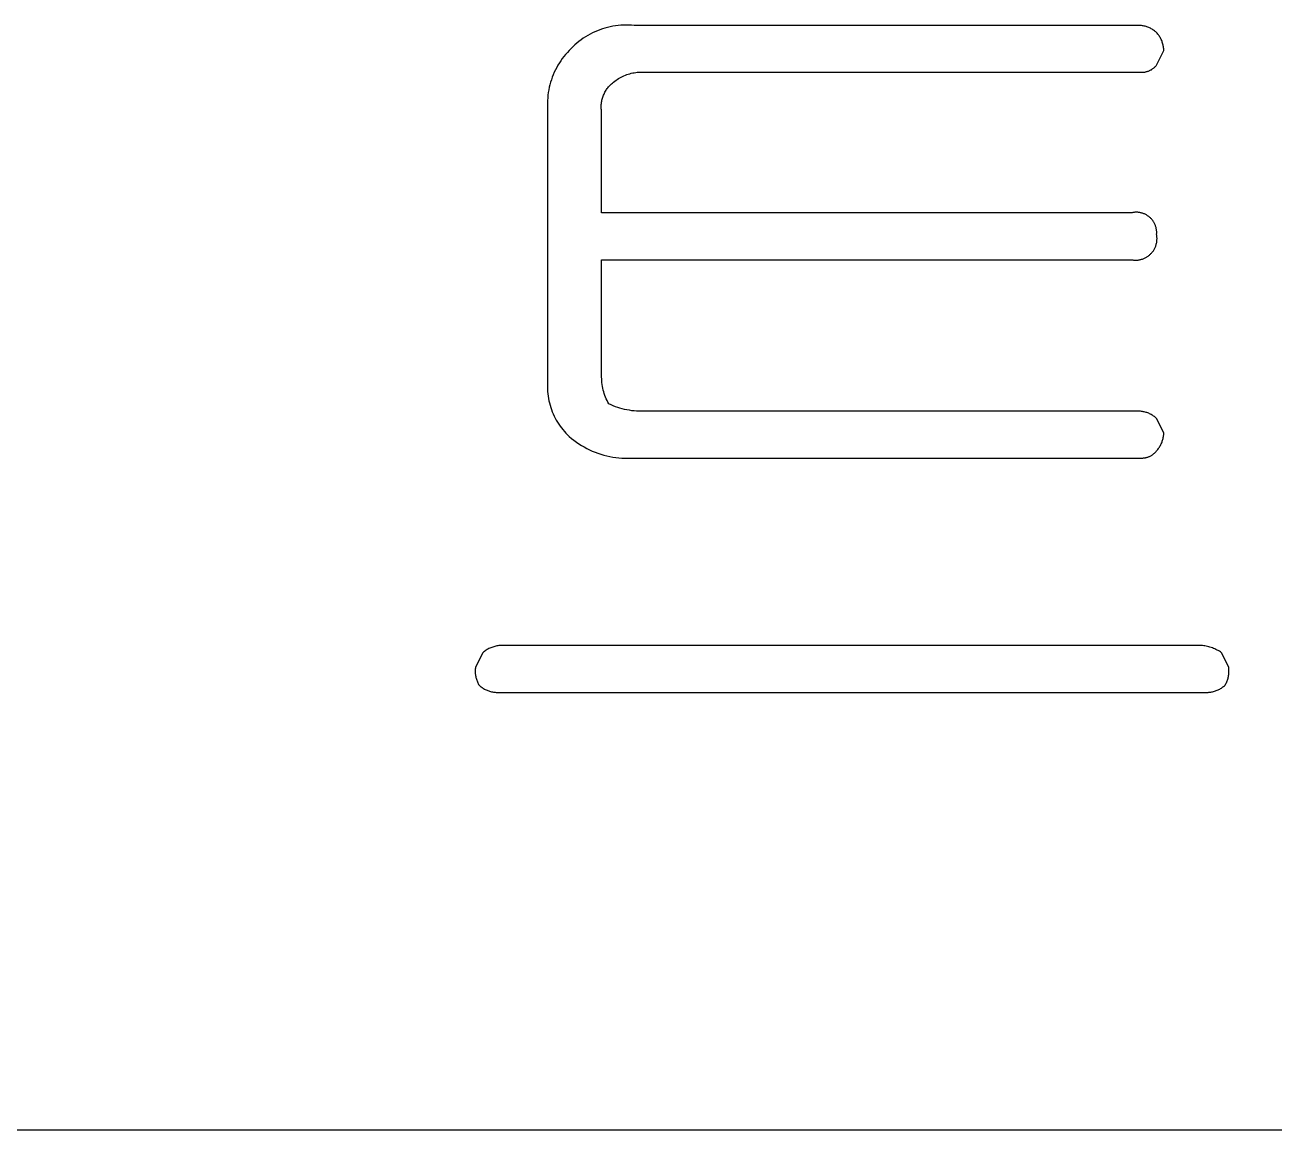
# Model space of a CAD drawing. Header units: millimetres. Extents: x 3033 to 5773, y 123 to 1487.
# Drawn here: x 4101.96 to 4126.99, y 310.35 to 332.46 of the extents above; entities that cross this region are included whole.
import ezdxf

# ---------------------------------------------------------------- set-up
doc = ezdxf.new("R2010")
doc.units = ezdxf.units.MM
doc.header["$MEASUREMENT"] = 0
doc.layers.add('TEX', color=70, linetype='Continuous')

msp = doc.modelspace()

# ---------------------------------------------------------------- linework, layer by layer
at = {"layer": 'TEX'}
for p, q in [((4113.626, 332.416), (4113.575, 332.402)), ((4113.678, 332.429), (4113.626, 332.416)), ((4113.731, 332.439), (4113.678, 332.429)), ((4113.784, 332.448), (4113.731, 332.439)), ((4113.837, 332.455), (4113.784, 332.448)), ((4113.89, 332.46), (4113.837, 332.455)), ((4113.944, 332.463), (4113.89, 332.46)), ((4113.997, 332.464), (4113.944, 332.463)), ((4114.051, 332.463), (4113.997, 332.464)), ((4114.104, 332.461), (4114.051, 332.463)), ((4114.158, 332.457), (4114.104, 332.461)), ((4124.261, 332.457), (4114.158, 332.457)), ((4124.28, 332.456), (4124.261, 332.457)), ((4124.298, 332.455), (4124.28, 332.456)), ((4124.317, 332.453), (4124.298, 332.455)), ((4124.336, 332.45), (4124.317, 332.453)), ((4124.355, 332.447), (4124.336, 332.45)), ((4124.373, 332.443), (4124.355, 332.447)), ((4124.391, 332.438), (4124.373, 332.443)), ((4124.41, 332.433), (4124.391, 332.438)), ((4124.428, 332.427), (4124.41, 332.433)), ((4124.445, 332.421), (4124.428, 332.427)), ((4124.463, 332.414), (4124.445, 332.421)), ((4124.48, 332.406), (4124.463, 332.414)), ((4113.096, 332.167), (4113.054, 332.134)), ((4113.14, 332.198), (4113.096, 332.167)), ((4113.185, 332.227), (4113.14, 332.198)), ((4113.231, 332.255), (4113.185, 332.227)), ((4113.278, 332.281), (4113.231, 332.255)), ((4113.325, 332.305), (4113.278, 332.281)), ((4113.374, 332.328), (4113.325, 332.305)), ((4113.423, 332.349), (4113.374, 332.328)), ((4113.473, 332.369), (4113.423, 332.349)), ((4113.523, 332.386), (4113.473, 332.369)), ((4113.575, 332.402), (4113.523, 332.386)), ((4124.497, 332.398), (4124.48, 332.406)), ((4124.514, 332.389), (4124.497, 332.398)), ((4124.53, 332.38), (4124.514, 332.389)), ((4124.547, 332.37), (4124.53, 332.38)), ((4124.562, 332.36), (4124.547, 332.37)), ((4124.578, 332.349), (4124.562, 332.36)), ((4124.593, 332.337), (4124.578, 332.349)), ((4124.607, 332.325), (4124.593, 332.337)), ((4124.621, 332.312), (4124.607, 332.325)), ((4124.634, 332.298), (4124.621, 332.312)), ((4124.646, 332.284), (4124.634, 332.298)), ((4124.658, 332.269), (4124.646, 332.284)), ((4124.669, 332.253), (4124.658, 332.269)), ((4124.679, 332.238), (4124.669, 332.253)), ((4124.689, 332.221), (4124.679, 332.238)), ((4124.698, 332.205), (4124.689, 332.221)), ((4124.707, 332.188), (4124.698, 332.205)), ((4124.715, 332.171), (4124.707, 332.188)), ((4124.723, 332.154), (4124.715, 332.171)), ((4112.822, 331.913), (4112.787, 331.874)), ((4112.859, 331.952), (4112.822, 331.913)), ((4112.895, 331.991), (4112.859, 331.952)), ((4112.933, 332.029), (4112.895, 331.991)), ((4112.972, 332.065), (4112.933, 332.029)), ((4113.012, 332.101), (4112.972, 332.065)), ((4113.054, 332.134), (4113.012, 332.101)), ((4124.621, 331.663), (4124.766, 331.952)), ((4124.73, 332.136), (4124.723, 332.154)), ((4124.736, 332.119), (4124.73, 332.136)), ((4124.742, 332.101), (4124.736, 332.119)), ((4124.747, 332.082), (4124.742, 332.101)), ((4124.752, 332.064), (4124.747, 332.082)), ((4124.756, 332.046), (4124.752, 332.064)), ((4124.759, 332.027), (4124.756, 332.046)), ((4124.762, 332.008), (4124.759, 332.027)), ((4124.764, 331.989), (4124.762, 332.008)), ((4124.765, 331.971), (4124.764, 331.989)), ((4124.766, 331.952), (4124.765, 331.971)), ((4112.662, 331.704), (4112.634, 331.658)), ((4112.691, 331.748), (4112.662, 331.704)), ((4112.721, 331.791), (4112.691, 331.748)), ((4112.754, 331.833), (4112.721, 331.791)), ((4112.787, 331.874), (4112.754, 331.833)), ((4124.613, 331.653), (4124.621, 331.663)), ((4112.52, 331.42), (4112.502, 331.37)), ((4112.539, 331.469), (4112.52, 331.42)), ((4112.561, 331.518), (4112.539, 331.469)), ((4112.583, 331.565), (4112.561, 331.518)), ((4112.608, 331.612), (4112.583, 331.565)), ((4112.634, 331.658), (4112.608, 331.612)), ((4113.874, 331.408), (4113.901, 331.422)), ((4113.901, 331.422), (4113.928, 331.436)), ((4113.928, 331.436), (4113.956, 331.449)), ((4113.956, 331.449), (4113.984, 331.46)), ((4113.984, 331.46), (4114.013, 331.471)), ((4114.013, 331.471), (4114.042, 331.481)), ((4114.042, 331.481), (4114.071, 331.489)), ((4114.071, 331.489), (4114.101, 331.497)), ((4114.101, 331.497), (4114.131, 331.504)), ((4114.131, 331.504), (4114.161, 331.509)), ((4114.161, 331.509), (4114.191, 331.514)), ((4114.191, 331.514), (4114.221, 331.517)), ((4114.221, 331.517), (4114.252, 331.52)), ((4114.252, 331.52), (4114.282, 331.521)), ((4114.282, 331.521), (4114.313, 331.521)), ((4114.313, 331.521), (4114.344, 331.52)), ((4114.344, 331.52), (4114.374, 331.519)), ((4114.374, 331.519), (4124.333, 331.519)), ((4124.333, 331.519), (4124.346, 331.519)), ((4124.346, 331.519), (4124.358, 331.52)), ((4124.358, 331.52), (4124.371, 331.521)), ((4124.371, 331.521), (4124.384, 331.523)), ((4124.384, 331.523), (4124.397, 331.525)), ((4124.397, 331.525), (4124.409, 331.528)), ((4124.409, 331.528), (4124.422, 331.531)), ((4124.422, 331.531), (4124.434, 331.534)), ((4124.434, 331.534), (4124.446, 331.538)), ((4124.446, 331.538), (4124.458, 331.543)), ((4124.458, 331.543), (4124.47, 331.547)), ((4124.47, 331.547), (4124.482, 331.553)), ((4124.482, 331.553), (4124.493, 331.558)), ((4124.493, 331.558), (4124.505, 331.564)), ((4124.505, 331.564), (4124.516, 331.57)), ((4124.516, 331.57), (4124.527, 331.577)), ((4124.527, 331.577), (4124.538, 331.584)), ((4124.538, 331.584), (4124.548, 331.592)), ((4124.548, 331.592), (4124.558, 331.599)), ((4124.558, 331.599), (4124.568, 331.608)), ((4124.568, 331.608), (4124.578, 331.616)), ((4124.578, 331.616), (4124.587, 331.625)), ((4124.587, 331.625), (4124.596, 331.634)), ((4124.596, 331.634), (4124.605, 331.643)), ((4124.605, 331.643), (4124.613, 331.653)), ((4112.449, 331.166), (4112.44, 331.113)), ((4112.46, 331.217), (4112.449, 331.166)), ((4112.472, 331.269), (4112.46, 331.217)), ((4112.486, 331.32), (4112.472, 331.269)), ((4112.502, 331.37), (4112.486, 331.32)), ((4113.597, 331.157), (4113.609, 331.175)), ((4113.609, 331.175), (4113.621, 331.193)), ((4113.621, 331.193), (4113.635, 331.21)), ((4113.635, 331.21), (4113.648, 331.227)), ((4113.648, 331.227), (4113.662, 331.243)), ((4113.662, 331.243), (4113.677, 331.258)), ((4113.677, 331.258), (4113.692, 331.274)), ((4113.692, 331.274), (4113.708, 331.288)), ((4113.708, 331.288), (4113.725, 331.302)), ((4113.725, 331.302), (4113.748, 331.322)), ((4113.748, 331.322), (4113.772, 331.341)), ((4113.772, 331.341), (4113.796, 331.359)), ((4113.796, 331.359), (4113.822, 331.376)), ((4113.822, 331.376), (4113.848, 331.393)), ((4113.848, 331.393), (4113.874, 331.408)), ((4112.425, 330.956), (4112.423, 330.903)), ((4112.428, 331.008), (4112.425, 330.956)), ((4112.433, 331.061), (4112.428, 331.008)), ((4112.44, 331.113), (4112.433, 331.061)), ((4113.504, 330.896), (4113.507, 330.918)), ((4113.507, 330.918), (4113.511, 330.939)), ((4113.511, 330.939), (4113.515, 330.96)), ((4113.515, 330.96), (4113.52, 330.981)), ((4113.52, 330.981), (4113.526, 331.001)), ((4113.526, 331.001), (4113.532, 331.022)), ((4113.532, 331.022), (4113.54, 331.042)), ((4113.54, 331.042), (4113.548, 331.062)), ((4113.548, 331.062), (4113.556, 331.082)), ((4113.556, 331.082), (4113.565, 331.101)), ((4113.565, 331.101), (4113.575, 331.12)), ((4113.575, 331.12), (4113.586, 331.139)), ((4113.586, 331.139), (4113.597, 331.157)), ((4112.423, 330.903), (4112.423, 330.85)), ((4112.423, 330.85), (4112.426, 330.797)), ((4112.426, 330.797), (4112.426, 325.312)), ((4113.5, 330.832), (4113.501, 330.853)), ((4113.5, 330.81), (4113.5, 330.832)), ((4113.501, 330.789), (4113.5, 330.81)), ((4113.501, 330.853), (4113.502, 330.875)), ((4113.503, 330.767), (4113.501, 330.789)), ((4113.502, 330.875), (4113.504, 330.896)), ((4113.505, 330.746), (4113.503, 330.767)), ((4113.508, 330.725), (4113.505, 330.746)), ((4113.508, 328.704), (4113.508, 330.725)), ((4124.116, 328.704), (4113.508, 328.704)), ((4124.13, 328.707), (4124.116, 328.704)), ((4124.144, 328.71), (4124.13, 328.707)), ((4124.158, 328.712), (4124.144, 328.71)), ((4124.172, 328.714), (4124.158, 328.712)), ((4124.186, 328.715), (4124.172, 328.714)), ((4124.2, 328.716), (4124.186, 328.715)), ((4124.214, 328.716), (4124.2, 328.716)), ((4124.228, 328.716), (4124.214, 328.716)), ((4124.243, 328.715), (4124.228, 328.716)), ((4124.257, 328.714), (4124.243, 328.715)), ((4124.271, 328.712), (4124.257, 328.714)), ((4124.285, 328.71), (4124.271, 328.712)), ((4124.299, 328.708), (4124.285, 328.71)), ((4124.312, 328.704), (4124.299, 328.708)), ((4124.326, 328.701), (4124.312, 328.704)), ((4124.339, 328.697), (4124.326, 328.701)), ((4124.353, 328.692), (4124.339, 328.697)), ((4124.366, 328.687), (4124.353, 328.692)), ((4124.379, 328.682), (4124.366, 328.687)), ((4124.392, 328.676), (4124.379, 328.682)), ((4124.405, 328.669), (4124.392, 328.676)), ((4124.417, 328.663), (4124.405, 328.669)), ((4124.429, 328.655), (4124.417, 328.663)), ((4124.441, 328.648), (4124.429, 328.655)), ((4124.453, 328.64), (4124.441, 328.648)), ((4124.464, 328.631), (4124.453, 328.64)), ((4124.475, 328.622), (4124.464, 328.631)), ((4124.486, 328.613), (4124.475, 328.622)), ((4124.496, 328.604), (4124.486, 328.613)), ((4124.506, 328.594), (4124.496, 328.604)), ((4124.516, 328.584), (4124.506, 328.594)), ((4124.525, 328.573), (4124.516, 328.584)), ((4124.534, 328.562), (4124.525, 328.573)), ((4124.543, 328.551), (4124.534, 328.562)), ((4124.551, 328.539), (4124.543, 328.551)), ((4124.559, 328.528), (4124.551, 328.539)), ((4124.566, 328.515), (4124.559, 328.528)), ((4124.573, 328.503), (4124.566, 328.515)), ((4124.58, 328.491), (4124.573, 328.503)), ((4124.586, 328.478), (4124.58, 328.491)), ((4124.592, 328.465), (4124.586, 328.478)), ((4124.597, 328.452), (4124.592, 328.465)), ((4124.602, 328.438), (4124.597, 328.452)), ((4124.606, 328.425), (4124.602, 328.438)), ((4124.61, 328.411), (4124.606, 328.425)), ((4124.613, 328.398), (4124.61, 328.411)), ((4124.616, 328.384), (4124.613, 328.398)), ((4124.618, 328.37), (4124.616, 328.384)), ((4124.62, 328.356), (4124.618, 328.37)), ((4124.622, 328.342), (4124.62, 328.356)), ((4124.621, 328.271), (4124.622, 328.285)), ((4124.624, 328.257), (4124.621, 328.271)), ((4124.623, 328.328), (4124.622, 328.342)), ((4124.622, 328.285), (4124.623, 328.299)), ((4124.623, 328.314), (4124.623, 328.328)), ((4124.623, 328.299), (4124.623, 328.314)), ((4124.626, 328.242), (4124.624, 328.257)), ((4124.628, 328.227), (4124.626, 328.242)), ((4124.629, 328.213), (4124.628, 328.227)), ((4124.63, 328.198), (4124.629, 328.213)), ((4124.629, 328.168), (4124.63, 328.183)), ((4124.629, 328.153), (4124.629, 328.168)), ((4124.63, 328.183), (4124.63, 328.198)), ((4124.519, 327.899), (4124.529, 327.911)), ((4124.529, 327.911), (4124.539, 327.922)), ((4124.539, 327.922), (4124.547, 327.934)), ((4124.547, 327.934), (4124.556, 327.946)), ((4124.556, 327.946), (4124.564, 327.958)), ((4124.564, 327.958), (4124.572, 327.971)), ((4124.572, 327.971), (4124.579, 327.984)), ((4124.579, 327.984), (4124.586, 327.997)), ((4124.586, 327.997), (4124.592, 328.011)), ((4124.592, 328.011), (4124.598, 328.024)), ((4124.598, 328.024), (4124.603, 328.038)), ((4124.603, 328.038), (4124.608, 328.052)), ((4124.608, 328.052), (4124.613, 328.066)), ((4124.613, 328.066), (4124.616, 328.08)), ((4124.616, 328.08), (4124.62, 328.095)), ((4124.62, 328.095), (4124.623, 328.109)), ((4124.623, 328.109), (4124.625, 328.124)), ((4124.625, 328.124), (4124.627, 328.139)), ((4124.627, 328.139), (4124.629, 328.153)), ((4113.508, 325.457), (4113.508, 327.766)), ((4113.508, 327.766), (4124.116, 327.766)), ((4124.116, 327.766), (4124.131, 327.763)), ((4124.131, 327.763), (4124.146, 327.761)), ((4124.146, 327.761), (4124.16, 327.76)), ((4124.16, 327.76), (4124.175, 327.758)), ((4124.175, 327.758), (4124.19, 327.758)), ((4124.19, 327.758), (4124.205, 327.758)), ((4124.205, 327.758), (4124.219, 327.758)), ((4124.219, 327.758), (4124.234, 327.759)), ((4124.234, 327.759), (4124.249, 327.76)), ((4124.249, 327.76), (4124.264, 327.762)), ((4124.264, 327.762), (4124.278, 327.765)), ((4124.278, 327.765), (4124.293, 327.768)), ((4124.293, 327.768), (4124.307, 327.771)), ((4124.307, 327.771), (4124.321, 327.775)), ((4124.321, 327.775), (4124.336, 327.779)), ((4124.336, 327.779), (4124.35, 327.784)), ((4124.35, 327.784), (4124.363, 327.79)), ((4124.363, 327.79), (4124.377, 327.795)), ((4124.377, 327.795), (4124.39, 327.802)), ((4124.39, 327.802), (4124.403, 327.809)), ((4124.403, 327.809), (4124.416, 327.816)), ((4124.416, 327.816), (4124.429, 327.823)), ((4124.429, 327.823), (4124.441, 327.832)), ((4124.441, 327.832), (4124.454, 327.84)), ((4124.454, 327.84), (4124.465, 327.849)), ((4124.465, 327.849), (4124.477, 327.858)), ((4124.477, 327.858), (4124.488, 327.868)), ((4124.488, 327.868), (4124.499, 327.878)), ((4124.499, 327.878), (4124.509, 327.889)), ((4124.509, 327.889), (4124.519, 327.899)), ((4113.508, 325.419), (4113.508, 325.457)), ((4113.509, 325.381), (4113.508, 325.419)), ((4112.426, 325.312), (4112.423, 325.266)), ((4112.423, 325.266), (4112.423, 325.22)), ((4112.423, 325.22), (4112.424, 325.173)), ((4112.424, 325.173), (4112.427, 325.127)), ((4113.511, 325.344), (4113.509, 325.381)), ((4113.514, 325.306), (4113.511, 325.344)), ((4113.519, 325.269), (4113.514, 325.306)), ((4113.525, 325.232), (4113.519, 325.269)), ((4113.533, 325.195), (4113.525, 325.232)), ((4113.541, 325.158), (4113.533, 325.195)), ((4113.551, 325.122), (4113.541, 325.158)), ((4112.427, 325.127), (4112.431, 325.081)), ((4112.431, 325.081), (4112.437, 325.035)), ((4112.437, 325.035), (4112.444, 324.989)), ((4112.444, 324.989), (4112.453, 324.944)), ((4112.453, 324.944), (4112.463, 324.899)), ((4113.562, 325.086), (4113.551, 325.122)), ((4113.574, 325.05), (4113.562, 325.086)), ((4113.587, 325.015), (4113.574, 325.05)), ((4113.602, 324.98), (4113.587, 325.015)), ((4113.618, 324.946), (4113.602, 324.98)), ((4113.634, 324.913), (4113.618, 324.946)), ((4113.652, 324.879), (4113.634, 324.913)), ((4112.463, 324.899), (4112.475, 324.854)), ((4112.475, 324.854), (4112.489, 324.81)), ((4112.489, 324.81), (4112.504, 324.766)), ((4112.504, 324.766), (4112.52, 324.723)), ((4112.52, 324.723), (4112.538, 324.68)), ((4112.538, 324.68), (4112.558, 324.638)), ((4113.696, 324.859), (4113.652, 324.879)), ((4113.74, 324.84), (4113.696, 324.859)), ((4113.785, 324.823), (4113.74, 324.84)), ((4113.83, 324.807), (4113.785, 324.823)), ((4113.876, 324.793), (4113.83, 324.807)), ((4113.922, 324.78), (4113.876, 324.793)), ((4113.969, 324.769), (4113.922, 324.78)), ((4114.016, 324.76), (4113.969, 324.769)), ((4114.063, 324.752), (4114.016, 324.76)), ((4114.11, 324.745), (4114.063, 324.752)), ((4114.158, 324.74), (4114.11, 324.745)), ((4114.206, 324.737), (4114.158, 324.74)), ((4114.254, 324.735), (4114.206, 324.737)), ((4114.302, 324.735), (4114.254, 324.735)), ((4124.261, 324.735), (4114.302, 324.735)), ((4124.28, 324.734), (4124.261, 324.735)), ((4124.298, 324.733), (4124.28, 324.734)), ((4124.317, 324.731), (4124.298, 324.733)), ((4124.336, 324.728), (4124.317, 324.731)), ((4124.355, 324.725), (4124.336, 324.728)), ((4124.373, 324.721), (4124.355, 324.725)), ((4124.391, 324.717), (4124.373, 324.721)), ((4124.41, 324.711), (4124.391, 324.717)), ((4124.428, 324.706), (4124.41, 324.711)), ((4124.445, 324.699), (4124.428, 324.706)), ((4124.463, 324.692), (4124.445, 324.699)), ((4124.48, 324.685), (4124.463, 324.692)), ((4124.497, 324.676), (4124.48, 324.685)), ((4124.514, 324.668), (4124.497, 324.676)), ((4124.53, 324.658), (4124.514, 324.668)), ((4124.547, 324.648), (4124.53, 324.658)), ((4112.558, 324.638), (4112.578, 324.596)), ((4112.578, 324.596), (4112.601, 324.556)), ((4112.601, 324.556), (4112.624, 324.516)), ((4112.624, 324.516), (4112.649, 324.477)), ((4112.649, 324.477), (4112.675, 324.438)), ((4112.675, 324.438), (4112.703, 324.401)), ((4124.562, 324.638), (4124.547, 324.648)), ((4124.578, 324.627), (4124.562, 324.638)), ((4124.593, 324.615), (4124.578, 324.627)), ((4124.607, 324.603), (4124.593, 324.615)), ((4124.621, 324.591), (4124.607, 324.603)), ((4124.766, 324.302), (4124.621, 324.591)), ((4112.703, 324.401), (4112.732, 324.365)), ((4112.732, 324.365), (4112.762, 324.33)), ((4112.762, 324.33), (4112.793, 324.295)), ((4112.793, 324.295), (4112.825, 324.262)), ((4112.825, 324.262), (4112.859, 324.23)), ((4112.859, 324.23), (4112.905, 324.19)), ((4112.905, 324.19), (4112.953, 324.153)), ((4112.953, 324.153), (4113.002, 324.116)), ((4124.736, 324.135), (4124.742, 324.153)), ((4124.742, 324.153), (4124.747, 324.171)), ((4124.747, 324.171), (4124.752, 324.19)), ((4124.752, 324.19), (4124.756, 324.208)), ((4124.756, 324.208), (4124.759, 324.227)), ((4124.759, 324.227), (4124.762, 324.246)), ((4124.762, 324.246), (4124.764, 324.264)), ((4124.764, 324.264), (4124.765, 324.283)), ((4124.765, 324.283), (4124.766, 324.302)), ((4113.002, 324.116), (4113.053, 324.082)), ((4113.053, 324.082), (4113.105, 324.049)), ((4113.105, 324.049), (4113.157, 324.018)), ((4113.157, 324.018), (4113.211, 323.989)), ((4113.211, 323.989), (4113.266, 323.962)), ((4113.266, 323.962), (4113.322, 323.937)), ((4113.322, 323.937), (4113.378, 323.914)), ((4113.378, 323.914), (4113.435, 323.892)), ((4124.578, 323.894), (4124.587, 323.903)), ((4124.587, 323.903), (4124.596, 323.912)), ((4124.596, 323.912), (4124.605, 323.922)), ((4124.605, 323.922), (4124.613, 323.931)), ((4124.613, 323.931), (4124.621, 323.941)), ((4124.621, 323.941), (4124.634, 323.955)), ((4124.634, 323.955), (4124.646, 323.97)), ((4124.646, 323.97), (4124.658, 323.985)), ((4124.658, 323.985), (4124.669, 324)), ((4124.669, 324), (4124.679, 324.016)), ((4124.679, 324.016), (4124.689, 324.032)), ((4124.689, 324.032), (4124.698, 324.049)), ((4124.698, 324.049), (4124.707, 324.065)), ((4124.707, 324.065), (4124.715, 324.083)), ((4124.715, 324.083), (4124.723, 324.1)), ((4124.723, 324.1), (4124.73, 324.117)), ((4124.73, 324.117), (4124.736, 324.135)), ((4113.435, 323.892), (4113.493, 323.873)), ((4113.493, 323.873), (4113.552, 323.856)), ((4113.552, 323.856), (4113.611, 323.84)), ((4113.611, 323.84), (4113.671, 323.827)), ((4113.671, 323.827), (4113.731, 323.816)), ((4113.731, 323.816), (4113.791, 323.807)), ((4113.791, 323.807), (4113.852, 323.8)), ((4113.852, 323.8), (4113.913, 323.795)), ((4113.913, 323.795), (4113.974, 323.792)), ((4113.974, 323.792), (4114.035, 323.792)), ((4114.035, 323.792), (4114.096, 323.793)), ((4114.096, 323.793), (4114.158, 323.797)), ((4114.158, 323.797), (4124.333, 323.797)), ((4124.333, 323.797), (4124.346, 323.797)), ((4124.346, 323.797), (4124.358, 323.798)), ((4124.358, 323.798), (4124.371, 323.8)), ((4124.371, 323.8), (4124.384, 323.801)), ((4124.384, 323.801), (4124.397, 323.804)), ((4124.397, 323.804), (4124.409, 323.806)), ((4124.409, 323.806), (4124.422, 323.809)), ((4124.422, 323.809), (4124.434, 323.813)), ((4124.434, 323.813), (4124.446, 323.817)), ((4124.446, 323.817), (4124.458, 323.821)), ((4124.458, 323.821), (4124.47, 323.826)), ((4124.47, 323.826), (4124.482, 323.831)), ((4124.482, 323.831), (4124.493, 323.836)), ((4124.493, 323.836), (4124.505, 323.842)), ((4124.505, 323.842), (4124.516, 323.849)), ((4124.516, 323.849), (4124.527, 323.855)), ((4124.527, 323.855), (4124.538, 323.863)), ((4124.538, 323.863), (4124.548, 323.87)), ((4124.548, 323.87), (4124.558, 323.878)), ((4124.558, 323.878), (4124.568, 323.886)), ((4124.568, 323.886), (4124.578, 323.894)), ((4111.127, 319.9), (4110.982, 319.611)), ((4111.143, 319.914), (4111.127, 319.9)), ((4111.16, 319.926), (4111.143, 319.914)), ((4111.177, 319.939), (4111.16, 319.926)), ((4111.195, 319.951), (4111.177, 319.939)), ((4111.213, 319.962), (4111.195, 319.951)), ((4111.232, 319.972), (4111.213, 319.962)), ((4111.251, 319.982), (4111.232, 319.972)), ((4111.27, 319.991), (4111.251, 319.982)), ((4111.289, 319.999), (4111.27, 319.991)), ((4111.309, 320.007), (4111.289, 319.999)), ((4111.329, 320.014), (4111.309, 320.007)), ((4111.349, 320.021), (4111.329, 320.014)), ((4111.37, 320.026), (4111.349, 320.021)), ((4111.391, 320.031), (4111.37, 320.026)), ((4111.411, 320.035), (4111.391, 320.031)), ((4111.432, 320.039), (4111.411, 320.035)), ((4111.453, 320.042), (4111.432, 320.039)), ((4111.475, 320.044), (4111.453, 320.042)), ((4111.496, 320.045), (4111.475, 320.044)), ((4111.517, 320.046), (4111.496, 320.045)), ((4111.538, 320.045), (4111.517, 320.046)), ((4111.56, 320.044), (4111.538, 320.045)), ((4125.487, 320.044), (4111.56, 320.044)), ((4125.513, 320.043), (4125.487, 320.044)), ((4125.539, 320.042), (4125.513, 320.043)), ((4125.564, 320.039), (4125.539, 320.042)), ((4125.59, 320.035), (4125.564, 320.039)), ((4125.615, 320.031), (4125.59, 320.035)), ((4125.64, 320.026), (4125.615, 320.031)), ((4125.665, 320.02), (4125.64, 320.026)), ((4125.69, 320.013), (4125.665, 320.02)), ((4125.715, 320.005), (4125.69, 320.013)), ((4125.739, 319.996), (4125.715, 320.005)), ((4125.763, 319.987), (4125.739, 319.996)), ((4125.787, 319.977), (4125.763, 319.987)), ((4125.81, 319.966), (4125.787, 319.977)), ((4125.833, 319.954), (4125.81, 319.966)), ((4125.855, 319.942), (4125.833, 319.954)), ((4125.878, 319.929), (4125.855, 319.942)), ((4125.899, 319.915), (4125.878, 319.929)), ((4125.92, 319.9), (4125.899, 319.915)), ((4126.065, 319.611), (4125.92, 319.9)), ((4110.977, 319.555), (4110.976, 319.537)), ((4110.976, 319.537), (4110.976, 319.518)), ((4110.976, 319.518), (4110.977, 319.499)), ((4110.978, 319.574), (4110.977, 319.555)), ((4110.977, 319.499), (4110.979, 319.48)), ((4110.98, 319.593), (4110.978, 319.574)), ((4110.979, 319.48), (4110.981, 319.462)), ((4110.982, 319.611), (4110.98, 319.593)), ((4110.981, 319.462), (4110.983, 319.443)), ((4110.983, 319.443), (4110.987, 319.425)), ((4110.987, 319.425), (4110.991, 319.406)), ((4110.991, 319.406), (4110.995, 319.388)), ((4126.052, 319.388), (4126.056, 319.406)), ((4126.056, 319.406), (4126.06, 319.425)), ((4126.06, 319.425), (4126.064, 319.443)), ((4126.064, 319.443), (4126.066, 319.462)), ((4126.067, 319.593), (4126.065, 319.611)), ((4126.066, 319.462), (4126.068, 319.48)), ((4126.069, 319.574), (4126.067, 319.593)), ((4126.068, 319.48), (4126.07, 319.499)), ((4126.07, 319.555), (4126.069, 319.574)), ((4126.071, 319.537), (4126.07, 319.555)), ((4126.07, 319.499), (4126.071, 319.518)), ((4126.071, 319.518), (4126.071, 319.537)), ((4110.995, 319.388), (4111.001, 319.37)), ((4111.001, 319.37), (4111.006, 319.352)), ((4111.006, 319.352), (4111.013, 319.335)), ((4111.013, 319.335), (4111.02, 319.317)), ((4111.02, 319.317), (4111.028, 319.3)), ((4111.028, 319.3), (4111.036, 319.283)), ((4111.036, 319.283), (4111.045, 319.267)), ((4111.045, 319.267), (4111.054, 319.251)), ((4111.054, 319.251), (4111.069, 319.238)), ((4111.069, 319.238), (4111.083, 319.226)), ((4111.083, 319.226), (4111.098, 319.215)), ((4111.098, 319.215), (4111.114, 319.204)), ((4111.114, 319.204), (4111.129, 319.193)), ((4111.129, 319.193), (4111.145, 319.183)), ((4111.145, 319.183), (4111.162, 319.174)), ((4111.162, 319.174), (4111.179, 319.165)), ((4111.179, 319.165), (4111.196, 319.157)), ((4111.196, 319.157), (4111.213, 319.149)), ((4111.213, 319.149), (4111.231, 319.142)), ((4125.816, 319.142), (4125.834, 319.149)), ((4125.834, 319.149), (4125.851, 319.157)), ((4125.851, 319.157), (4125.868, 319.165)), ((4125.868, 319.165), (4125.885, 319.174)), ((4125.885, 319.174), (4125.902, 319.183)), ((4125.902, 319.183), (4125.918, 319.193)), ((4125.918, 319.193), (4125.933, 319.204)), ((4125.933, 319.204), (4125.949, 319.215)), ((4125.949, 319.215), (4125.964, 319.226)), ((4125.964, 319.226), (4125.978, 319.238)), ((4125.978, 319.238), (4125.993, 319.251)), ((4125.993, 319.251), (4126.002, 319.267)), ((4126.002, 319.267), (4126.011, 319.283)), ((4126.011, 319.283), (4126.019, 319.3)), ((4126.019, 319.3), (4126.027, 319.317)), ((4126.027, 319.317), (4126.034, 319.335)), ((4126.034, 319.335), (4126.041, 319.352)), ((4126.041, 319.352), (4126.046, 319.37)), ((4126.046, 319.37), (4126.052, 319.388)), ((4111.231, 319.142), (4111.248, 319.136)), ((4111.248, 319.136), (4111.266, 319.13)), ((4111.266, 319.13), (4111.284, 319.125)), ((4111.284, 319.125), (4111.303, 319.12)), ((4111.303, 319.12), (4111.321, 319.116)), ((4111.321, 319.116), (4111.34, 319.113)), ((4111.34, 319.113), (4111.359, 319.11)), ((4111.359, 319.11), (4111.377, 319.108)), ((4111.377, 319.108), (4111.396, 319.107)), ((4111.396, 319.107), (4111.415, 319.106)), ((4111.415, 319.106), (4125.632, 319.106)), ((4125.632, 319.106), (4125.651, 319.107)), ((4125.651, 319.107), (4125.67, 319.108)), ((4125.67, 319.108), (4125.688, 319.11)), ((4125.688, 319.11), (4125.707, 319.113)), ((4125.707, 319.113), (4125.726, 319.116)), ((4125.726, 319.116), (4125.744, 319.12)), ((4125.744, 319.12), (4125.763, 319.125)), ((4125.763, 319.125), (4125.781, 319.13)), ((4125.781, 319.13), (4125.799, 319.136)), ((4125.799, 319.136), (4125.816, 319.142)), ((3984.363, 310.348), (4363.085, 310.348))]:
    msp.add_line(p, q, dxfattribs=at)

doc.saveas('drawing.dxf')
